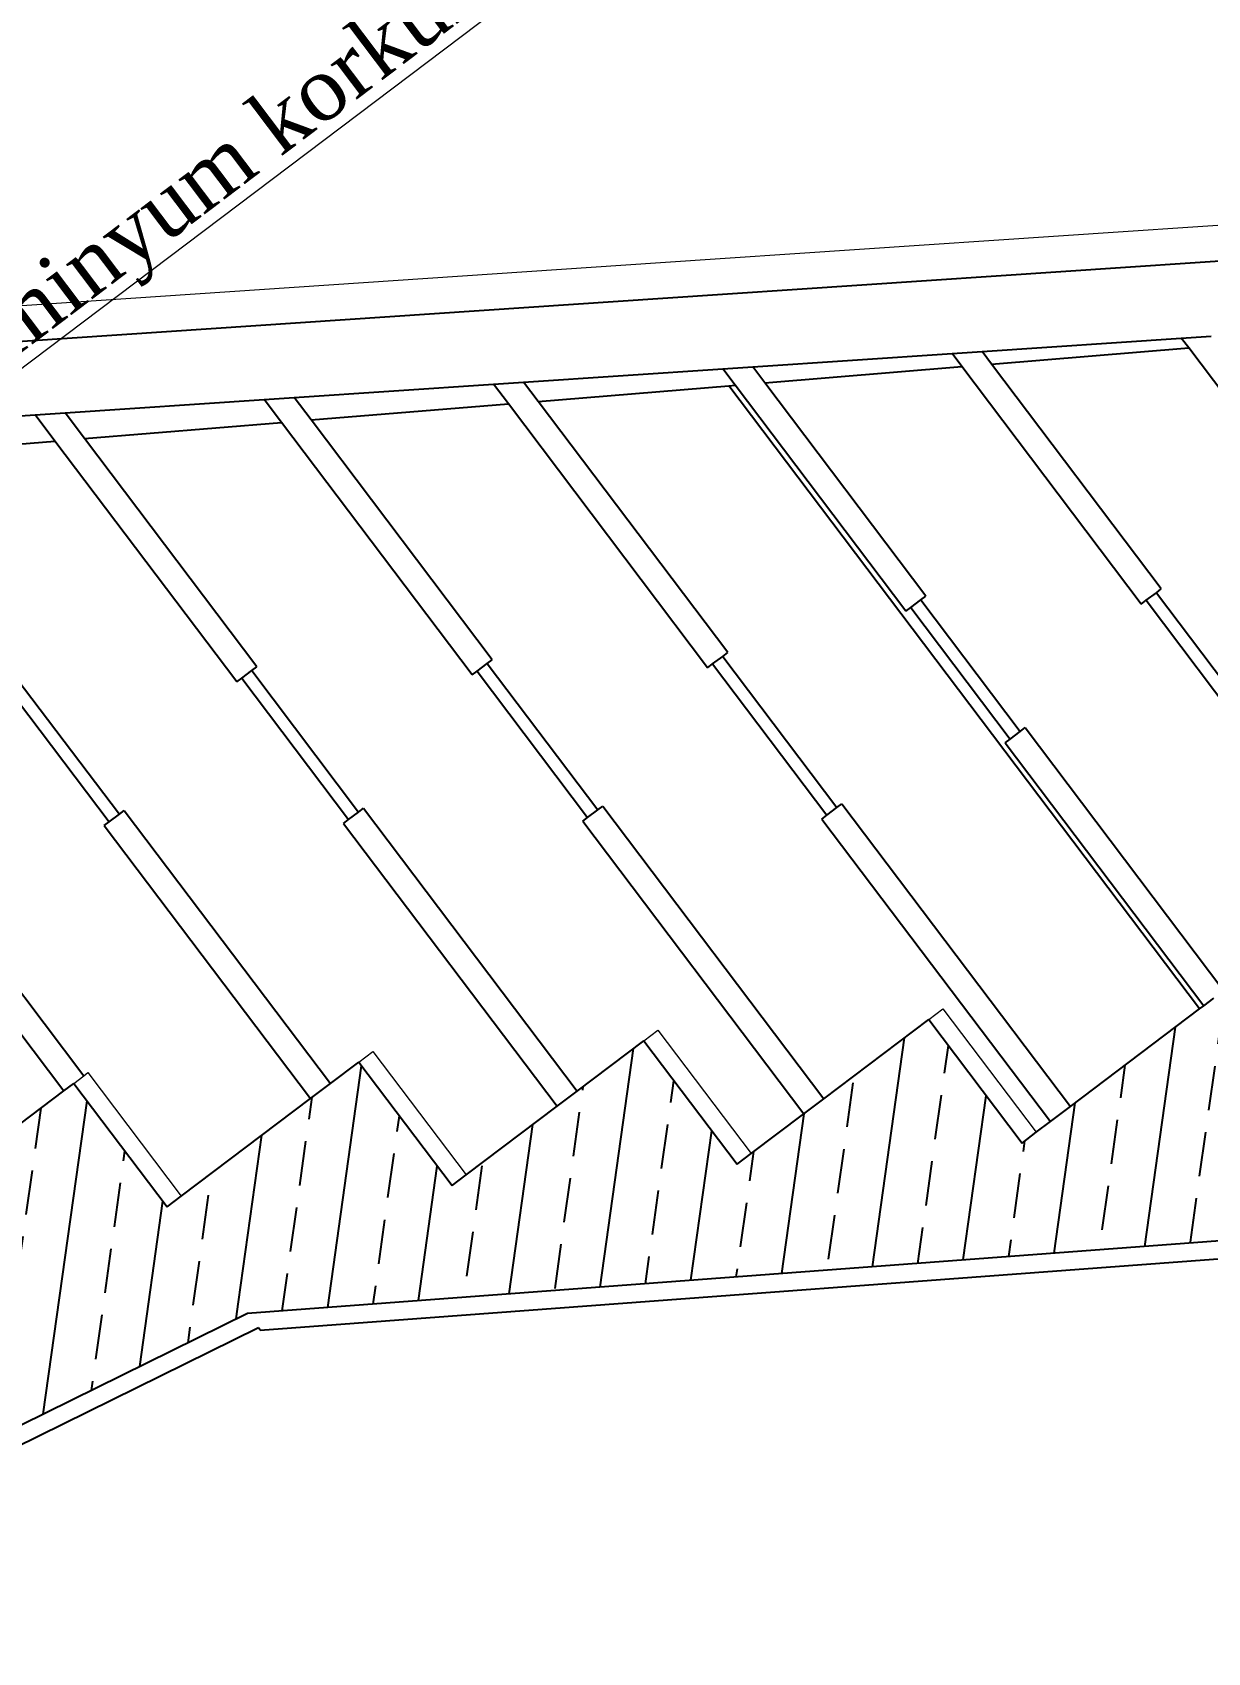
# Model space of a CAD drawing. Header units: millimetres. Extents: x 2232 to 85269, y -3593 to 5869.
# Drawn here: x 3885.2 to 3918.21, y -670.78 to -625.27 of the extents above; entities that cross this region are included whole.
import ezdxf

# ---------------------------------------------------------------- set-up
doc = ezdxf.new("R2010")
doc.units = ezdxf.units.MM
doc.layers.add('Standart', color=7, linetype='Continuous')
for name, color, linetype, lineweight in [('sıva iç', 21, 'Continuous', 0), ('yazı', 11, 'Continuous', 20), ('ÖLÇÜ İÇ', 7, 'Continuous', 9)]:
    doc.layers.add(name, color=color, linetype=linetype, lineweight=lineweight)
doc.styles.add('Times roman', font='times.ttf')
pattern_1 = [(45, (0, 0), (-7.07107, 7.07107), []), (45, (7.071, 0), (-7.07107, 7.07107), [5, -2.5])]

# ---------------------------------------------------------------- blocks, each defined once
blk = doc.blocks.new('IDE991Entity4343')
at = {"layer": 'Standart', "linetype": 'Continuous', "lineweight": -3}
h = blk.add_hatch(dxfattribs=at)
h.set_pattern_fill('ANSI33', color=171, scale=40, style=0)
h.set_pattern_definition(pattern_1)
h.paths.add_polyline_path([(936, 171.73), (963, 171.73), (963, 154.34), (990, 154.34), (990, 136.95), (1017, 136.95), (1017, 119.56), (1044, 119.56), (1044, 102.17), (1071, 102.17), (1071, 84.78), (1098, 84.78), (1098, 67.39), (1125, 67.39), (1125, 35), (909, 174.12), (909, 189.12), (936, 189.12)])
blk = doc.blocks.new('IDE991Entity4344')
at = {"layer": 'Standart', "linetype": 'Continuous', "lineweight": -3}
h = blk.add_hatch(dxfattribs=at)
h.set_pattern_fill('ANSI33', color=171, scale=40, style=0)
h.set_pattern_definition(pattern_1)
h.paths.add_polyline_path([(802.56, 223.9), (863.59, 223.9), (863.59, 206.51), (909, 206.51), (909, 174.12), (865.65, 182.38), (863.59, 191.51), (847.83, 194.65), (803.62, 206.23), (802.56, 208.9), (785, 211.15), (785, 241.29), (802.56, 241.29)])
blk = doc.blocks.new('IDE991Entity4828')
at = {"layer": 'Standart', "color": 159, "linetype": 'Continuous', "lineweight": -3}
blk.add_lwpolyline([(1015, 136.95), (1015, 224.71)], dxfattribs=at)
blk = doc.blocks.new('IDE991Entity4877')
at = {"layer": 'Standart', "color": 134, "linetype": 'Continuous', "lineweight": -3}
blk.add_lwpolyline([(1058.79, 161.91), (1058.79, 196.96)], dxfattribs=at)
blk = doc.blocks.new('IDE991Entity4884')
at = {"layer": 'Standart', "color": 134, "linetype": 'Continuous', "lineweight": -3}
blk.add_lwpolyline([(1037.89, 177.21), (1037.89, 158)], dxfattribs=at)
blk = doc.blocks.new('IDE991Entity4885')
at = {"layer": 'Standart', "color": 134, "linetype": 'Continuous', "lineweight": -3}
blk.add_lwpolyline([(1037.19, 177.21), (1037.19, 210.65)], dxfattribs=at)
blk = doc.blocks.new('IDE991Entity4886')
at = {"layer": 'Standart', "color": 134, "linetype": 'Continuous', "lineweight": -3}
blk.add_lwpolyline([(1037.19, 177.21), (1037.89, 177.21)], dxfattribs=at)
blk = doc.blocks.new('IDE991Entity4888')
at = {"layer": 'Standart', "color": 134, "linetype": 'Continuous', "lineweight": -3}
blk.add_lwpolyline([(1039.31, 177.21), (1039.31, 158)], dxfattribs=at)
blk = doc.blocks.new('IDE991Entity4889')
at = {"layer": 'Standart', "color": 134, "linetype": 'Continuous', "lineweight": -3}
blk.add_lwpolyline([(1040.01, 177.21), (1040.01, 208.86)], dxfattribs=at)
blk = doc.blocks.new('IDE991Entity4890')
at = {"layer": 'Standart', "color": 134, "linetype": 'Continuous', "lineweight": -3}
blk.add_lwpolyline([(1015.59, 173.99), (1015.59, 136.95)], dxfattribs=at)
blk = doc.blocks.new('IDE991Entity4891')
at = {"layer": 'Standart', "color": 134, "linetype": 'Continuous', "lineweight": -3}
blk.add_lwpolyline([(1015.59, 173.99), (1016.29, 173.99)], dxfattribs=at)
blk = doc.blocks.new('IDE991Entity4892')
at = {"layer": 'Standart', "color": 134, "linetype": 'Continuous', "lineweight": -3}
blk.add_lwpolyline([(1016.29, 192.52), (1016.29, 173.99)], dxfattribs=at)
blk = doc.blocks.new('IDE991Entity4893')
at = {"layer": 'Standart', "color": 134, "linetype": 'Continuous', "lineweight": -3}
blk.add_lwpolyline([(1015.59, 192.52), (1015.59, 224.34)], dxfattribs=at)
blk = doc.blocks.new('IDE991Entity4894')
at = {"layer": 'Standart', "color": 134, "linetype": 'Continuous', "lineweight": -3}
blk.add_lwpolyline([(1015.59, 192.52), (1016.29, 192.52)], dxfattribs=at)
blk = doc.blocks.new('IDE991Entity4895')
at = {"layer": 'Standart', "color": 134, "linetype": 'Continuous', "lineweight": -3}
blk.add_lwpolyline([(1018.41, 173.99), (1018.41, 136.95)], dxfattribs=at)
blk = doc.blocks.new('IDE991Entity4896')
at = {"layer": 'Standart', "color": 134, "linetype": 'Continuous', "lineweight": -3}
blk.add_lwpolyline([(1017.71, 192.52), (1017.71, 173.99)], dxfattribs=at)
blk = doc.blocks.new('IDE991Entity4897')
at = {"layer": 'Standart', "color": 134, "linetype": 'Continuous', "lineweight": -3}
blk.add_lwpolyline([(1018.41, 192.52), (1018.41, 222.54)], dxfattribs=at)
blk = doc.blocks.new('IDE991Entity4898')
at = {"layer": 'Standart', "color": 134, "linetype": 'Continuous', "lineweight": -3}
blk.add_lwpolyline([(993.99, 179.56), (993.99, 136.95)], dxfattribs=at)
blk = doc.blocks.new('IDE991Entity4899')
at = {"layer": 'Standart', "color": 134, "linetype": 'Continuous', "lineweight": -3}
blk.add_lwpolyline([(993.99, 179.56), (994.69, 179.56)], dxfattribs=at)
blk = doc.blocks.new('IDE991Entity4900')
at = {"layer": 'Standart', "color": 134, "linetype": 'Continuous', "lineweight": -3}
blk.add_lwpolyline([(994.69, 200.86), (994.69, 179.56)], dxfattribs=at)
blk = doc.blocks.new('IDE991Entity4901')
at = {"layer": 'Standart', "color": 134, "linetype": 'Continuous', "lineweight": -3}
blk.add_lwpolyline([(993.99, 200.86), (993.99, 238.02)], dxfattribs=at)
blk = doc.blocks.new('IDE991Entity4902')
at = {"layer": 'Standart', "color": 134, "linetype": 'Continuous', "lineweight": -3}
blk.add_lwpolyline([(993.99, 200.86), (994.69, 200.86)], dxfattribs=at)
blk = doc.blocks.new('IDE991Entity4903')
at = {"layer": 'Standart', "color": 134, "linetype": 'Continuous', "lineweight": -3}
blk.add_lwpolyline([(996.81, 179.56), (996.81, 136.95)], dxfattribs=at)
blk = doc.blocks.new('IDE991Entity4904')
at = {"layer": 'Standart', "color": 134, "linetype": 'Continuous', "lineweight": -3}
blk.add_lwpolyline([(996.11, 200.86), (996.11, 179.56)], dxfattribs=at)
blk = doc.blocks.new('IDE991Entity4905')
at = {"layer": 'Standart', "color": 134, "linetype": 'Continuous', "lineweight": -3}
blk.add_lwpolyline([(996.81, 200.86), (996.81, 236.23)], dxfattribs=at)
blk = doc.blocks.new('IDE991Entity4906')
at = {"layer": 'Standart', "color": 134, "linetype": 'Continuous', "lineweight": -3}
blk.add_lwpolyline([(972.39, 195.56), (972.39, 154.34)], dxfattribs=at)
blk = doc.blocks.new('IDE991Entity4907')
at = {"layer": 'Standart', "color": 134, "linetype": 'Continuous', "lineweight": -3}
blk.add_lwpolyline([(972.39, 195.56), (973.09, 195.56)], dxfattribs=at)
blk = doc.blocks.new('IDE991Entity4908')
at = {"layer": 'Standart', "color": 134, "linetype": 'Continuous', "lineweight": -3}
blk.add_lwpolyline([(973.09, 216.17), (973.09, 195.56)], dxfattribs=at)
blk = doc.blocks.new('IDE991Entity4909')
at = {"layer": 'Standart', "color": 134, "linetype": 'Continuous', "lineweight": -3}
blk.add_lwpolyline([(972.39, 216.17), (972.39, 251.71)], dxfattribs=at)
blk = doc.blocks.new('IDE991Entity4910')
at = {"layer": 'Standart', "color": 134, "linetype": 'Continuous', "lineweight": -3}
blk.add_lwpolyline([(972.39, 216.17), (973.09, 216.17)], dxfattribs=at)
blk = doc.blocks.new('IDE991Entity4911')
at = {"layer": 'Standart', "color": 134, "linetype": 'Continuous', "lineweight": -3}
blk.add_lwpolyline([(975.21, 195.56), (975.21, 154.34)], dxfattribs=at)
blk = doc.blocks.new('IDE991Entity4912')
at = {"layer": 'Standart', "color": 134, "linetype": 'Continuous', "lineweight": -3}
blk.add_lwpolyline([(974.51, 216.17), (974.51, 195.56)], dxfattribs=at)
blk = doc.blocks.new('IDE991Entity4913')
at = {"layer": 'Standart', "color": 134, "linetype": 'Continuous', "lineweight": -3}
blk.add_lwpolyline([(975.21, 216.17), (975.21, 249.92)], dxfattribs=at)
blk = doc.blocks.new('IDE991Entity4914')
at = {"layer": 'Standart', "color": 134, "linetype": 'Continuous', "lineweight": -3}
blk.add_lwpolyline([(950.79, 211.56), (950.79, 171.73)], dxfattribs=at)
blk = doc.blocks.new('IDE991Entity4915')
at = {"layer": 'Standart', "color": 134, "linetype": 'Continuous', "lineweight": -3}
blk.add_lwpolyline([(950.79, 211.56), (951.49, 211.56)], dxfattribs=at)
blk = doc.blocks.new('IDE991Entity4916')
at = {"layer": 'Standart', "color": 134, "linetype": 'Continuous', "lineweight": -3}
blk.add_lwpolyline([(951.49, 231.47), (951.49, 211.56)], dxfattribs=at)
blk = doc.blocks.new('IDE991Entity4917')
at = {"layer": 'Standart', "color": 134, "linetype": 'Continuous', "lineweight": -3}
blk.add_lwpolyline([(950.79, 231.47), (950.79, 265.4)], dxfattribs=at)
blk = doc.blocks.new('IDE991Entity4918')
at = {"layer": 'Standart', "color": 134, "linetype": 'Continuous', "lineweight": -3}
blk.add_lwpolyline([(950.79, 231.47), (951.49, 231.47)], dxfattribs=at)
blk = doc.blocks.new('IDE991Entity4919')
at = {"layer": 'Standart', "color": 134, "linetype": 'Continuous', "lineweight": -3}
blk.add_lwpolyline([(953.61, 211.56), (953.61, 171.73)], dxfattribs=at)
blk = doc.blocks.new('IDE991Entity4920')
at = {"layer": 'Standart', "color": 134, "linetype": 'Continuous', "lineweight": -3}
blk.add_lwpolyline([(952.91, 231.47), (952.91, 211.56)], dxfattribs=at)
blk = doc.blocks.new('IDE991Entity4921')
at = {"layer": 'Standart', "color": 134, "linetype": 'Continuous', "lineweight": -3}
blk.add_lwpolyline([(953.61, 231.47), (953.61, 263.61)], dxfattribs=at)
blk = doc.blocks.new('IDE991Entity4922')
at = {"layer": 'Standart', "color": 134, "linetype": 'Continuous', "lineweight": -3}
blk.add_lwpolyline([(929.19, 227.56), (929.19, 189.12)], dxfattribs=at)
blk = doc.blocks.new('IDE991Entity4923')
at = {"layer": 'Standart', "color": 134, "linetype": 'Continuous', "lineweight": -3}
blk.add_lwpolyline([(929.19, 227.56), (929.89, 227.56)], dxfattribs=at)
blk = doc.blocks.new('IDE991Entity4924')
at = {"layer": 'Standart', "color": 134, "linetype": 'Continuous', "lineweight": -3}
blk.add_lwpolyline([(929.89, 246.77), (929.89, 227.56)], dxfattribs=at)
blk = doc.blocks.new('IDE991Entity4927')
at = {"layer": 'Standart', "color": 134, "linetype": 'Continuous', "lineweight": -3}
blk.add_lwpolyline([(932.01, 227.56), (932.01, 189.12)], dxfattribs=at)
blk = doc.blocks.new('IDE991Entity4928')
at = {"layer": 'Standart', "color": 134, "linetype": 'Continuous', "lineweight": -3}
blk.add_lwpolyline([(931.31, 246.77), (931.31, 227.56)], dxfattribs=at)
blk = doc.blocks.new('IDE991Entity4930')
at = {"layer": 'Standart', "color": 134, "linetype": 'Continuous', "lineweight": -3}
blk.add_lwpolyline([(907.59, 243.56), (907.59, 206.51)], dxfattribs=at)
blk = doc.blocks.new('IDE991Entity4935')
at = {"layer": 'Standart', "color": 134, "linetype": 'Continuous', "lineweight": -3}
blk.add_lwpolyline([(910.41, 243.56), (910.41, 206.51)], dxfattribs=at)
blk = doc.blocks.new('IDE991Entity4939')
at = {"layer": 'Standart', "color": 134, "linetype": 'Continuous', "lineweight": -3}
blk.add_lwpolyline([(912.54, 304.12), (1015, 237.03)], dxfattribs=at)
blk = doc.blocks.new('IDE991Entity4942')
at = {"layer": 'Standart', "color": 134, "linetype": 'Continuous', "lineweight": -3}
blk.add_lwpolyline([(932.01, 277.3), (950.79, 265.4)], dxfattribs=at)
blk = doc.blocks.new('IDE991Entity4943')
at = {"layer": 'Standart', "color": 134, "linetype": 'Continuous', "lineweight": -3}
blk.add_lwpolyline([(953.61, 263.61), (972.39, 251.71)], dxfattribs=at)
blk = doc.blocks.new('IDE991Entity4944')
at = {"layer": 'Standart', "color": 134, "linetype": 'Continuous', "lineweight": -3}
blk.add_lwpolyline([(975.21, 249.92), (993.99, 238.02)], dxfattribs=at)
blk = doc.blocks.new('IDE991Entity4945')
at = {"layer": 'Standart', "color": 134, "linetype": 'Continuous', "lineweight": -3}
blk.add_lwpolyline([(996.81, 236.23), (1015, 224.71)], dxfattribs=at)
blk = doc.blocks.new('IDE991Entity4946')
at = {"layer": 'Standart', "color": 134, "linetype": 'Continuous', "lineweight": -3}
blk.add_lwpolyline([(1018.41, 222.54), (1037.19, 210.65)], dxfattribs=at)
blk = doc.blocks.new('IDE991Entity4947')
at = {"layer": 'Standart', "color": 134, "linetype": 'Continuous', "lineweight": -3}
blk.add_lwpolyline([(1040.01, 208.86), (1058.79, 196.96)], dxfattribs=at)
blk = doc.blocks.new('IDE991Entity5458')
at = {"layer": 'Standart', "color": 159, "linetype": 'Continuous', "lineweight": -3}
blk.add_lwpolyline([(963, 171.73), (963, 154.34)], dxfattribs=at)
blk = doc.blocks.new('IDE991Entity5459')
at = {"layer": 'Standart', "color": 159, "linetype": 'Continuous', "lineweight": -3}
blk.add_lwpolyline([(936, 171.73), (938, 171.73)], dxfattribs=at)
blk = doc.blocks.new('IDE991Entity5460')
at = {"layer": 'Standart', "color": 159, "linetype": 'Continuous', "lineweight": -3}
blk.add_lwpolyline([(938, 171.73), (950.79, 171.73)], dxfattribs=at)
blk = doc.blocks.new('IDE991Entity5461')
at = {"layer": 'Standart', "color": 159, "linetype": 'Continuous', "lineweight": -3}
blk.add_lwpolyline([(990, 154.34), (990, 136.95)], dxfattribs=at)
blk = doc.blocks.new('IDE991Entity5462')
at = {"layer": 'Standart', "color": 159, "linetype": 'Continuous', "lineweight": -3}
blk.add_lwpolyline([(963, 154.34), (965, 154.34)], dxfattribs=at)
blk = doc.blocks.new('IDE991Entity5463')
at = {"layer": 'Standart', "color": 159, "linetype": 'Continuous', "lineweight": -3}
blk.add_lwpolyline([(965, 154.34), (972.39, 154.34)], dxfattribs=at)
blk = doc.blocks.new('IDE991Entity5465')
at = {"layer": 'Standart', "color": 159, "linetype": 'Continuous', "lineweight": -3}
blk.add_lwpolyline([(990, 136.95), (992, 136.95)], dxfattribs=at)
blk = doc.blocks.new('IDE991Entity5466')
at = {"layer": 'Standart', "color": 159, "linetype": 'Continuous', "lineweight": -3}
blk.add_lwpolyline([(992, 136.95), (993.99, 136.95)], dxfattribs=at)
blk = doc.blocks.new('IDE991Entity5479')
at = {"layer": 'Standart', "color": 159, "linetype": 'Continuous', "lineweight": -3}
blk.add_lwpolyline([(909, 174.12), (865.65, 182.38)], dxfattribs=at)
blk = doc.blocks.new('IDE991Entity5480')
at = {"layer": 'Standart', "color": 159, "linetype": 'Continuous', "lineweight": -3}
blk.add_lwpolyline([(1125, 35), (909, 174.12)], dxfattribs=at)
blk = doc.blocks.new('IDE991Entity5481')
at = {"layer": 'Standart', "color": 159, "linetype": 'Continuous', "lineweight": -3}
blk.add_lwpolyline([(936, 189.12), (936, 171.73)], dxfattribs=at)
blk = doc.blocks.new('IDE991Entity5482')
at = {"layer": 'Standart', "color": 159, "linetype": 'Continuous', "lineweight": -3}
blk.add_lwpolyline([(909, 189.12), (911, 189.12)], dxfattribs=at)
blk = doc.blocks.new('IDE991Entity5483')
at = {"layer": 'Standart', "color": 159, "linetype": 'Continuous', "lineweight": -3}
blk.add_lwpolyline([(911, 189.12), (929.19, 189.12)], dxfattribs=at)
blk = doc.blocks.new('IDE991Entity5487')
at = {"layer": 'Standart', "color": 159, "linetype": 'Continuous', "lineweight": -3}
blk.add_lwpolyline([(909, 206.51), (909, 189.12)], dxfattribs=at)
blk = doc.blocks.new('IDE991Entity5692')
at = {"layer": 'Standart', "color": 163, "linetype": 'Continuous', "lineweight": 5}
blk.add_lwpolyline([(990, 154.34), (992, 154.34)], dxfattribs=at)
blk = doc.blocks.new('IDE991Entity5693')
at = {"layer": 'Standart', "color": 163, "linetype": 'Continuous', "lineweight": 5}
blk.add_lwpolyline([(992, 154.34), (992, 136.95)], dxfattribs=at)
blk = doc.blocks.new('IDE991Entity5694')
at = {"layer": 'Standart', "color": 163, "linetype": 'Continuous', "lineweight": 5}
blk.add_lwpolyline([(963, 171.73), (965, 171.73)], dxfattribs=at)
blk = doc.blocks.new('IDE991Entity5695')
at = {"layer": 'Standart', "color": 163, "linetype": 'Continuous', "lineweight": 5}
blk.add_lwpolyline([(965, 171.73), (965, 154.34)], dxfattribs=at)
blk = doc.blocks.new('IDE991Entity5696')
at = {"layer": 'Standart', "color": 163, "linetype": 'Continuous', "lineweight": 5}
blk.add_lwpolyline([(936, 189.12), (938, 189.12)], dxfattribs=at)
blk = doc.blocks.new('IDE991Entity5697')
at = {"layer": 'Standart', "color": 163, "linetype": 'Continuous', "lineweight": 5}
blk.add_lwpolyline([(938, 189.12), (938, 171.73)], dxfattribs=at)
blk = doc.blocks.new('IDE991Entity5698')
at = {"layer": 'Standart', "color": 163, "linetype": 'Continuous', "lineweight": 5}
blk.add_lwpolyline([(909, 206.51), (910.41, 206.51)], dxfattribs=at)
blk = doc.blocks.new('IDE991Entity5699')
at = {"layer": 'Standart', "color": 163, "linetype": 'Continuous', "lineweight": 5}
blk.add_lwpolyline([(911, 206.51), (911, 189.12)], dxfattribs=at)
blk = doc.blocks.new('IDE991Entity5885')
at = {"layer": 'Standart', "color": 11, "linetype": 'Continuous', "lineweight": -3}
blk.add_lwpolyline([(909, 171.74), (1015, 103.47)], dxfattribs=at)
blk = doc.blocks.new('IDE991Entity5886')
at = {"layer": 'Standart', "color": 11, "linetype": 'Continuous', "lineweight": -3}
blk.add_lwpolyline([(909, 171.74), (909, 172.08)], dxfattribs=at)
blk = doc.blocks.new('IDE991Entity5887')
at = {"layer": 'Standart', "color": 11, "linetype": 'Continuous', "lineweight": -3}
blk.add_lwpolyline([(909, 172.08), (863.99, 180.67)], dxfattribs=at)
blk = doc.blocks.new('IDE991Entity6253')
at = {"layer": 'Standart', "color": 134, "linetype": 'Continuous', "lineweight": -3}
blk.add_lwpolyline([(1058.79, 196.96), (1058.79, 198.36)], dxfattribs=at)
blk = doc.blocks.new('IDE991Entity6259')
at = {"layer": 'Standart', "color": 134, "linetype": 'Continuous', "lineweight": -3}
blk.add_lwpolyline([(1037.19, 210.65), (1037.19, 212.5)], dxfattribs=at)
blk = doc.blocks.new('IDE991Entity6260')
at = {"layer": 'Standart', "color": 134, "linetype": 'Continuous', "lineweight": -3}
blk.add_lwpolyline([(1037.89, 177.21), (1039.31, 177.21)], dxfattribs=at)
blk = doc.blocks.new('IDE991Entity6261')
at = {"layer": 'Standart', "color": 134, "linetype": 'Continuous', "lineweight": -3}
blk.add_lwpolyline([(1039.31, 177.21), (1040.01, 177.21)], dxfattribs=at)
blk = doc.blocks.new('IDE991Entity6262')
at = {"layer": 'Standart', "color": 134, "linetype": 'Continuous', "lineweight": -3}
blk.add_lwpolyline([(1040.01, 208.86), (1040.01, 210.65)], dxfattribs=at)
blk = doc.blocks.new('IDE991Entity6263')
at = {"layer": 'Standart', "color": 134, "linetype": 'Continuous', "lineweight": -3}
blk.add_lwpolyline([(1016.29, 173.99), (1017.71, 173.99)], dxfattribs=at)
blk = doc.blocks.new('IDE991Entity6264')
at = {"layer": 'Standart', "color": 134, "linetype": 'Continuous', "lineweight": -3}
blk.add_lwpolyline([(1017.71, 173.99), (1018.41, 173.99)], dxfattribs=at)
blk = doc.blocks.new('IDE991Entity6265')
at = {"layer": 'Standart', "color": 134, "linetype": 'Continuous', "lineweight": -3}
blk.add_lwpolyline([(1015.59, 224.34), (1015.59, 226.64)], dxfattribs=at)
blk = doc.blocks.new('IDE991Entity6266')
at = {"layer": 'Standart', "color": 134, "linetype": 'Continuous', "lineweight": -3}
blk.add_lwpolyline([(1016.29, 192.52), (1017.71, 192.52)], dxfattribs=at)
blk = doc.blocks.new('IDE991Entity6267')
at = {"layer": 'Standart', "color": 134, "linetype": 'Continuous', "lineweight": -3}
blk.add_lwpolyline([(1017.71, 192.52), (1018.41, 192.52)], dxfattribs=at)
blk = doc.blocks.new('IDE991Entity6268')
at = {"layer": 'Standart', "color": 134, "linetype": 'Continuous', "lineweight": -3}
blk.add_lwpolyline([(1018.41, 222.54), (1018.41, 224.79)], dxfattribs=at)
blk = doc.blocks.new('IDE991Entity6269')
at = {"layer": 'Standart', "color": 134, "linetype": 'Continuous', "lineweight": -3}
blk.add_lwpolyline([(994.69, 179.56), (996.11, 179.56)], dxfattribs=at)
blk = doc.blocks.new('IDE991Entity6270')
at = {"layer": 'Standart', "color": 134, "linetype": 'Continuous', "lineweight": -3}
blk.add_lwpolyline([(996.11, 179.56), (996.81, 179.56)], dxfattribs=at)
blk = doc.blocks.new('IDE991Entity6271')
at = {"layer": 'Standart', "color": 134, "linetype": 'Continuous', "lineweight": -3}
blk.add_lwpolyline([(993.99, 238.02), (993.99, 240.79)], dxfattribs=at)
blk = doc.blocks.new('IDE991Entity6272')
at = {"layer": 'Standart', "color": 134, "linetype": 'Continuous', "lineweight": -3}
blk.add_lwpolyline([(994.69, 200.86), (996.11, 200.86)], dxfattribs=at)
blk = doc.blocks.new('IDE991Entity6273')
at = {"layer": 'Standart', "color": 134, "linetype": 'Continuous', "lineweight": -3}
blk.add_lwpolyline([(996.11, 200.86), (996.81, 200.86)], dxfattribs=at)
blk = doc.blocks.new('IDE991Entity6274')
at = {"layer": 'Standart', "color": 134, "linetype": 'Continuous', "lineweight": -3}
blk.add_lwpolyline([(996.81, 236.23), (996.81, 238.94)], dxfattribs=at)
blk = doc.blocks.new('IDE991Entity6275')
at = {"layer": 'Standart', "color": 134, "linetype": 'Continuous', "lineweight": -3}
blk.add_lwpolyline([(973.09, 195.56), (974.51, 195.56)], dxfattribs=at)
blk = doc.blocks.new('IDE991Entity6276')
at = {"layer": 'Standart', "color": 134, "linetype": 'Continuous', "lineweight": -3}
blk.add_lwpolyline([(974.51, 195.56), (975.21, 195.56)], dxfattribs=at)
blk = doc.blocks.new('IDE991Entity6277')
at = {"layer": 'Standart', "color": 134, "linetype": 'Continuous', "lineweight": -3}
blk.add_lwpolyline([(972.39, 251.71), (972.39, 254.93)], dxfattribs=at)
blk = doc.blocks.new('IDE991Entity6278')
at = {"layer": 'Standart', "color": 134, "linetype": 'Continuous', "lineweight": -3}
blk.add_lwpolyline([(973.09, 216.17), (974.51, 216.17)], dxfattribs=at)
blk = doc.blocks.new('IDE991Entity6279')
at = {"layer": 'Standart', "color": 134, "linetype": 'Continuous', "lineweight": -3}
blk.add_lwpolyline([(974.51, 216.17), (975.21, 216.17)], dxfattribs=at)
blk = doc.blocks.new('IDE991Entity6280')
at = {"layer": 'Standart', "color": 134, "linetype": 'Continuous', "lineweight": -3}
blk.add_lwpolyline([(975.21, 249.92), (975.21, 253.08)], dxfattribs=at)
blk = doc.blocks.new('IDE991Entity6281')
at = {"layer": 'Standart', "color": 134, "linetype": 'Continuous', "lineweight": -3}
blk.add_lwpolyline([(951.49, 211.56), (952.91, 211.56)], dxfattribs=at)
blk = doc.blocks.new('IDE991Entity6282')
at = {"layer": 'Standart', "color": 134, "linetype": 'Continuous', "lineweight": -3}
blk.add_lwpolyline([(952.91, 211.56), (953.61, 211.56)], dxfattribs=at)
blk = doc.blocks.new('IDE991Entity6283')
at = {"layer": 'Standart', "color": 134, "linetype": 'Continuous', "lineweight": -3}
blk.add_lwpolyline([(950.79, 265.4), (950.79, 269.07)], dxfattribs=at)
blk = doc.blocks.new('IDE991Entity6284')
at = {"layer": 'Standart', "color": 134, "linetype": 'Continuous', "lineweight": -3}
blk.add_lwpolyline([(951.49, 231.47), (952.91, 231.47)], dxfattribs=at)
blk = doc.blocks.new('IDE991Entity6285')
at = {"layer": 'Standart', "color": 134, "linetype": 'Continuous', "lineweight": -3}
blk.add_lwpolyline([(952.91, 231.47), (953.61, 231.47)], dxfattribs=at)
blk = doc.blocks.new('IDE991Entity6286')
at = {"layer": 'Standart', "color": 134, "linetype": 'Continuous', "lineweight": -3}
blk.add_lwpolyline([(953.61, 263.61), (953.61, 267.22)], dxfattribs=at)
blk = doc.blocks.new('IDE991Entity6287')
at = {"layer": 'Standart', "color": 134, "linetype": 'Continuous', "lineweight": -3}
blk.add_lwpolyline([(929.89, 227.56), (931.31, 227.56)], dxfattribs=at)
blk = doc.blocks.new('IDE991Entity6288')
at = {"layer": 'Standart', "color": 134, "linetype": 'Continuous', "lineweight": -3}
blk.add_lwpolyline([(931.31, 227.56), (932.01, 227.56)], dxfattribs=at)
blk = doc.blocks.new('IDE991Entity6301')
at = {"layer": 'Standart', "color": 134, "linetype": 'Continuous', "lineweight": -3}
blk.add_lwpolyline([(932.01, 281.37), (950.79, 269.07)], dxfattribs=at)
blk = doc.blocks.new('IDE991Entity6302')
at = {"layer": 'Standart', "color": 134, "linetype": 'Continuous', "lineweight": -3}
blk.add_lwpolyline([(950.79, 269.07), (953.61, 267.22)], dxfattribs=at)
blk = doc.blocks.new('IDE991Entity6303')
at = {"layer": 'Standart', "color": 134, "linetype": 'Continuous', "lineweight": -3}
blk.add_lwpolyline([(953.61, 267.22), (972.39, 254.93)], dxfattribs=at)
blk = doc.blocks.new('IDE991Entity6304')
at = {"layer": 'Standart', "color": 134, "linetype": 'Continuous', "lineweight": -3}
blk.add_lwpolyline([(972.39, 254.93), (975.21, 253.08)], dxfattribs=at)
blk = doc.blocks.new('IDE991Entity6305')
at = {"layer": 'Standart', "color": 134, "linetype": 'Continuous', "lineweight": -3}
blk.add_lwpolyline([(975.21, 253.08), (993.99, 240.79)], dxfattribs=at)
blk = doc.blocks.new('IDE991Entity6306')
at = {"layer": 'Standart', "color": 134, "linetype": 'Continuous', "lineweight": -3}
blk.add_lwpolyline([(993.99, 240.79), (996.81, 238.94)], dxfattribs=at)
blk = doc.blocks.new('IDE991Entity6307')
at = {"layer": 'Standart', "color": 134, "linetype": 'Continuous', "lineweight": -3}
blk.add_lwpolyline([(996.81, 238.94), (1015.59, 226.64)], dxfattribs=at)
blk = doc.blocks.new('IDE991Entity6308')
at = {"layer": 'Standart', "color": 134, "linetype": 'Continuous', "lineweight": -3}
blk.add_lwpolyline([(1015.59, 226.64), (1018.41, 224.79)], dxfattribs=at)
blk = doc.blocks.new('IDE991Entity6309')
at = {"layer": 'Standart', "color": 134, "linetype": 'Continuous', "lineweight": -3}
blk.add_lwpolyline([(1018.41, 224.79), (1037.19, 212.5)], dxfattribs=at)
blk = doc.blocks.new('IDE991Entity6310')
at = {"layer": 'Standart', "color": 134, "linetype": 'Continuous', "lineweight": -3}
blk.add_lwpolyline([(1037.19, 212.5), (1040.01, 210.65)], dxfattribs=at)
blk = doc.blocks.new('IDE991Entity6311')
at = {"layer": 'Standart', "color": 134, "linetype": 'Continuous', "lineweight": -3}
blk.add_lwpolyline([(1040.01, 210.65), (1058.79, 198.36)], dxfattribs=at)
blk = doc.blocks.new('IDE991Entity6312')
at = {"layer": 'Standart', "color": 134, "linetype": 'Continuous', "lineweight": -3}
blk.add_lwpolyline([(1058.79, 198.36), (1061.61, 196.5)], dxfattribs=at)
blk = doc.blocks.new('IDE991Entity6320')
at = {"layer": 'Standart', "color": 134, "linetype": 'Continuous', "lineweight": -3}
blk.add_lwpolyline([(1015, 237.03), (1090, 187.92)], dxfattribs=at)
blk = doc.blocks.new('IDE991Entity6322')
at = {"layer": 'Standart', "color": 134, "linetype": 'Continuous', "lineweight": -3}
blk.add_lwpolyline([(1015, 224.71), (1015.59, 224.34)], dxfattribs=at)
blk = doc.blocks.new('IDE991Entity6624')
at = {"layer": 'Standart', "color": 159, "linetype": 'Continuous', "lineweight": -3}
blk.add_lwpolyline([(950.79, 171.73), (953.61, 171.73)], dxfattribs=at)
blk = doc.blocks.new('IDE991Entity6625')
at = {"layer": 'Standart', "color": 159, "linetype": 'Continuous', "lineweight": -3}
blk.add_lwpolyline([(953.61, 171.73), (963, 171.73)], dxfattribs=at)
blk = doc.blocks.new('IDE991Entity6626')
at = {"layer": 'Standart', "color": 159, "linetype": 'Continuous', "lineweight": -3}
blk.add_lwpolyline([(972.39, 154.34), (975.21, 154.34)], dxfattribs=at)
blk = doc.blocks.new('IDE991Entity6627')
at = {"layer": 'Standart', "color": 159, "linetype": 'Continuous', "lineweight": -3}
blk.add_lwpolyline([(975.21, 154.34), (990, 154.34)], dxfattribs=at)
blk = doc.blocks.new('IDE991Entity6628')
at = {"layer": 'Standart', "color": 159, "linetype": 'Continuous', "lineweight": -3}
blk.add_lwpolyline([(993.99, 136.95), (996.81, 136.95)], dxfattribs=at)
blk = doc.blocks.new('IDE991Entity6629')
at = {"layer": 'Standart', "color": 159, "linetype": 'Continuous', "lineweight": -3}
blk.add_lwpolyline([(996.81, 136.95), (1015, 136.95)], dxfattribs=at)
blk = doc.blocks.new('IDE991Entity6630')
at = {"layer": 'Standart', "color": 159, "linetype": 'Continuous', "lineweight": -3}
blk.add_lwpolyline([(1015, 136.95), (1015.59, 136.95)], dxfattribs=at)
blk = doc.blocks.new('IDE991Entity6631')
at = {"layer": 'Standart', "color": 159, "linetype": 'Continuous', "lineweight": -3}
blk.add_lwpolyline([(1015.59, 136.95), (1017, 136.95)], dxfattribs=at)
blk = doc.blocks.new('IDE991Entity6643')
at = {"layer": 'Standart', "color": 159, "linetype": 'Continuous', "lineweight": -3}
blk.add_lwpolyline([(929.19, 189.12), (932.01, 189.12)], dxfattribs=at)
blk = doc.blocks.new('IDE991Entity6644')
at = {"layer": 'Standart', "color": 159, "linetype": 'Continuous', "lineweight": -3}
blk.add_lwpolyline([(932.01, 189.12), (936, 189.12)], dxfattribs=at)
blk = doc.blocks.new('IDE991Entity6651')
at = {"layer": 'Standart', "color": 159, "linetype": 'Continuous', "lineweight": -3}
blk.add_lwpolyline([(887.61, 206.51), (907.59, 206.51)], dxfattribs=at)
blk = doc.blocks.new('IDE991Entity6652')
at = {"layer": 'Standart', "color": 159, "linetype": 'Continuous', "lineweight": -3}
blk.add_lwpolyline([(907.59, 206.51), (909, 206.51)], dxfattribs=at)
blk = doc.blocks.new('IDE991Entity6731')
at = {"layer": 'Standart', "color": 163, "linetype": 'Continuous', "lineweight": 5}
blk.add_lwpolyline([(910.41, 206.51), (911, 206.51)], dxfattribs=at)
blk = doc.blocks.new('TRRTYT')
at = {"layer": 'Standart'}
for name in ['IDE991Entity4939', 'IDE991Entity6301', 'IDE991Entity4942', 'IDE991Entity6283', 'IDE991Entity6302', 'IDE991Entity6286', 'IDE991Entity6303', 'IDE991Entity4917', 'IDE991Entity4921', 'IDE991Entity4943', 'IDE991Entity6277', 'IDE991Entity6304', 'IDE991Entity4909', 'IDE991Entity6280', 'IDE991Entity6305', 'IDE991Entity4913', 'IDE991Entity4944', 'IDE991Entity4924', 'IDE991Entity4928', 'IDE991Entity4930', 'IDE991Entity4935', 'IDE991Entity4344', 'IDE991Entity6271', 'IDE991Entity6306', 'IDE991Entity6274', 'IDE991Entity6307', 'IDE991Entity4901', 'IDE991Entity6320', 'IDE991Entity4905', 'IDE991Entity4945', 'IDE991Entity4918', 'IDE991Entity4916', 'IDE991Entity6284', 'IDE991Entity4920', 'IDE991Entity6285', 'IDE991Entity4922', 'IDE991Entity4923', 'IDE991Entity6287', 'IDE991Entity6288', 'IDE991Entity4927', 'IDE991Entity6265', 'IDE991Entity6308', 'IDE991Entity4828', 'IDE991Entity6322', 'IDE991Entity4893', 'IDE991Entity6268', 'IDE991Entity6309', 'IDE991Entity4897', 'IDE991Entity4946', 'IDE991Entity4910', 'IDE991Entity4908', 'IDE991Entity6278', 'IDE991Entity4912', 'IDE991Entity6279', 'IDE991Entity4914', 'IDE991Entity4915', 'IDE991Entity6281', 'IDE991Entity6282', 'IDE991Entity4919', 'IDE991Entity6259', 'IDE991Entity6310', 'IDE991Entity4885', 'IDE991Entity6262', 'IDE991Entity6311', 'IDE991Entity4889', 'IDE991Entity4947', 'IDE991Entity6651', 'IDE991Entity6652', 'IDE991Entity5487', 'IDE991Entity5698', 'IDE991Entity6731', 'IDE991Entity5699', 'IDE991Entity4902', 'IDE991Entity4900', 'IDE991Entity6272', 'IDE991Entity4904', 'IDE991Entity6273', 'IDE991Entity6253', 'IDE991Entity6312', 'IDE991Entity4877', 'IDE991Entity4906', 'IDE991Entity4907', 'IDE991Entity6275', 'IDE991Entity6276', 'IDE991Entity4911', 'IDE991Entity4894', 'IDE991Entity4892', 'IDE991Entity6266', 'IDE991Entity4896', 'IDE991Entity6267', 'IDE991Entity4343', 'IDE991Entity5482', 'IDE991Entity5483', 'IDE991Entity6643', 'IDE991Entity6644', 'IDE991Entity5481', 'IDE991Entity5696', 'IDE991Entity5697', 'IDE991Entity5479', 'IDE991Entity5887', 'IDE991Entity4898', 'IDE991Entity4899', 'IDE991Entity6269', 'IDE991Entity6270', 'IDE991Entity4903', 'IDE991Entity4886', 'IDE991Entity4884', 'IDE991Entity6260', 'IDE991Entity4888', 'IDE991Entity6261', 'IDE991Entity5480', 'IDE991Entity4890', 'IDE991Entity4891', 'IDE991Entity6263', 'IDE991Entity6264', 'IDE991Entity4895', 'IDE991Entity5886', 'IDE991Entity5885', 'IDE991Entity5459', 'IDE991Entity5460', 'IDE991Entity6624', 'IDE991Entity6625', 'IDE991Entity5458', 'IDE991Entity5694', 'IDE991Entity5695', 'IDE991Entity5462', 'IDE991Entity5463', 'IDE991Entity6626', 'IDE991Entity6627', 'IDE991Entity5461', 'IDE991Entity5692', 'IDE991Entity5693', 'IDE991Entity5465', 'IDE991Entity5466', 'IDE991Entity6628', 'IDE991Entity6629', 'IDE991Entity6630', 'IDE991Entity6631']:
    blk.add_blockref(name, (1034515.63, -397430.95), dxfattribs=at)
blk = doc.blocks.new('GHGFHGF')
at = {"layer": 'sıva iç'}
blk.add_lwpolyline([(1294690.78, -410043.54), (1294690.78, -410043.54), (1294690.78, -410010.54), (1294508.78, -410010.54), (1294508.78, -410014.06), (1294475.53, -409993.54), (1294173.78, -409993.54), (1294173.78, -410107.83), (1294293.85, -410131.65), (1294396.97, -410199.17), (1294471.97, -410248.28), (1294508.78, -410272.38), (1294508.78, -410284.56), (1294508.48, -410319.94), (1294507.8, -410319.94), (1294507.8, -410330.68), (1294508.51, -410330.68), (1294508.51, -410368.15), (1294510.78, -410368.15), (1294510.78, -410385.54), (1294619.78, -410385.54), (1294690.78, -410385.54)], close=True, dxfattribs=at)
blk.add_blockref('TRRTYT', (258864.14, -13008.59), dxfattribs=at)
at = {"layer": 'yazı', "style": 'Times roman'}
blk.add_text('%%UAlüminyum korkuluk h:110 cm', height=6.9967, dxfattribs=at).set_placement((1294316.26, -410163.97))
blk = doc.blocks.new('RRRR')
at = {"layer": 'sıva iç', "rotation": 37.05267661197627}
blk.add_blockref('GHGFHGF', (-156760.25, -889310.84), dxfattribs=at)

msp = doc.modelspace()

# ---------------------------------------------------------------- block references
at = {"layer": 'ÖLÇÜ İÇ', "xscale": 0.25, "yscale": 0.25, "zscale": 0.25}
msp.add_blockref('RRRR', (-276957.058, 108554.699), dxfattribs=at)

doc.saveas('drawing.dxf')
